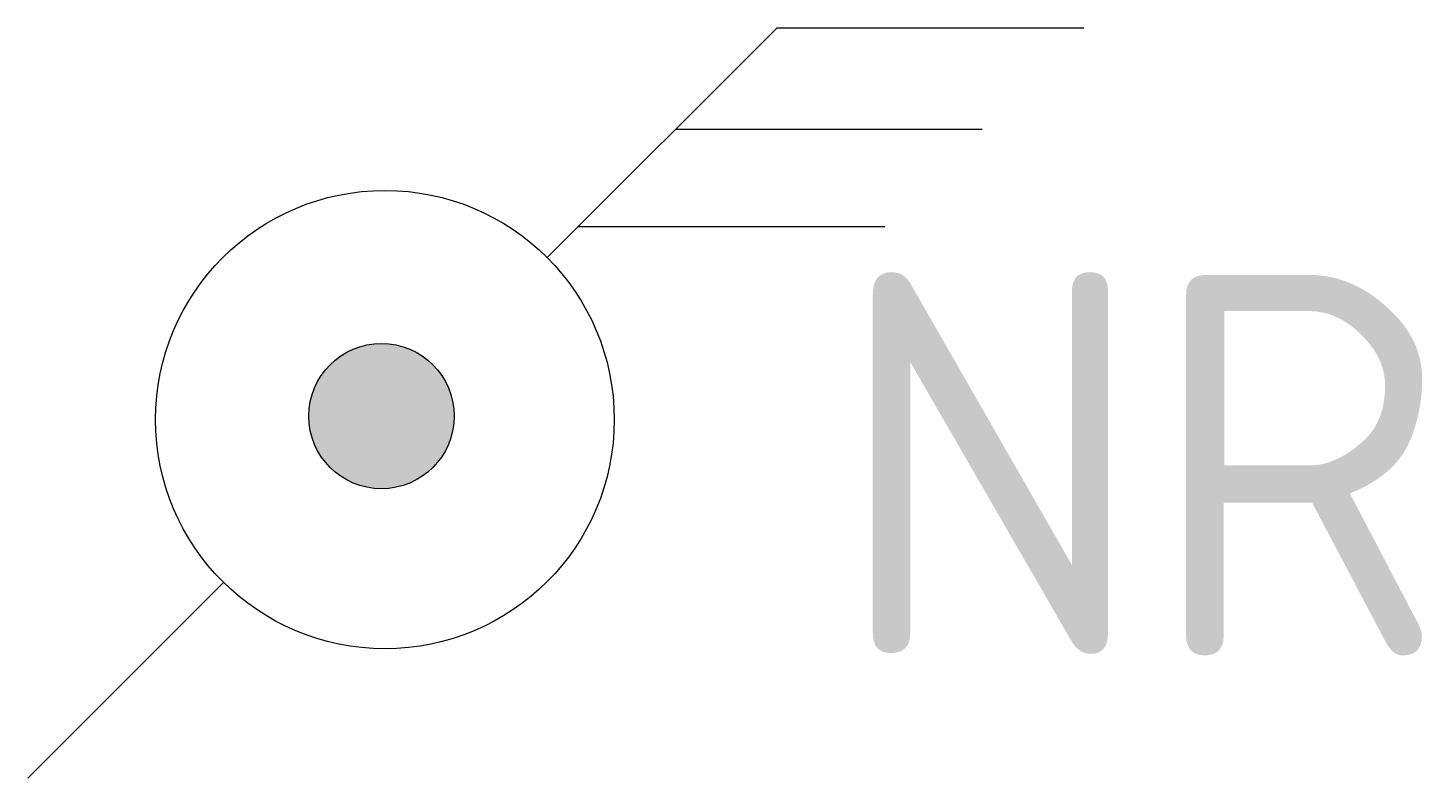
# Model space of a CAD drawing. Extents: x -2.31 to 6.81, y -2.37 to 2.54.
import ezdxf

# ---------------------------------------------------------------- set-up
doc = ezdxf.new("R2010")
doc.units = 0
doc.header["$LTSCALE"] = 0.2
doc.styles.add('NLCS-ISO', font='NLCS-ISO.ttf')

msp = doc.modelspace()

# ---------------------------------------------------------------- hatches: boundary and pattern name
h = msp.add_hatch(color=256)
h.paths.add_polyline_path([(0.342, 0.3299, 0.674735), (-0.4752, 0, 0.205372), (-0.3276, -0.3442)])
h.paths.add_polyline_path([(0.4752, 0, 0.194219), (0.342, 0.3299), (-0.3276, -0.3442, 0.659239)])

# ---------------------------------------------------------------- linework, layer by layer
at = {"color": 0, "linetype": 'Continuous'}
for p, q in [((2.5876, 2.5411), (4.5932, 2.5411)), ((1.9239, 1.8779), (3.9295, 1.8779)), ((1.2858, 1.2403), (3.2914, 1.2403))]:
    msp.add_line(p, q, dxfattribs=at)
at = {"color": 0, "linetype": 'Continuous', "flags": 128}
for points in [[(1.0833, 1.038), (2.5876, 2.5411)], [(-2.3127, -2.3695), (-1.0327, -1.0887)]]:
    msp.add_lwpolyline(points, dxfattribs=at)
at = {"color": 0, "linetype": 'Continuous'}
for centre, radius in [((0.0228, -0.0228), 1.5), ((0, 0), 0.4752)]:
    msp.add_circle(centre, radius, dxfattribs=at)

# ---------------------------------------------------------------- texts
at = {"style": 'NLCS-ISO'}
msp.add_attdef('NR', (2.9577, -1.566), '', height=2.5, dxfattribs=at)

doc.saveas('drawing.dxf')
